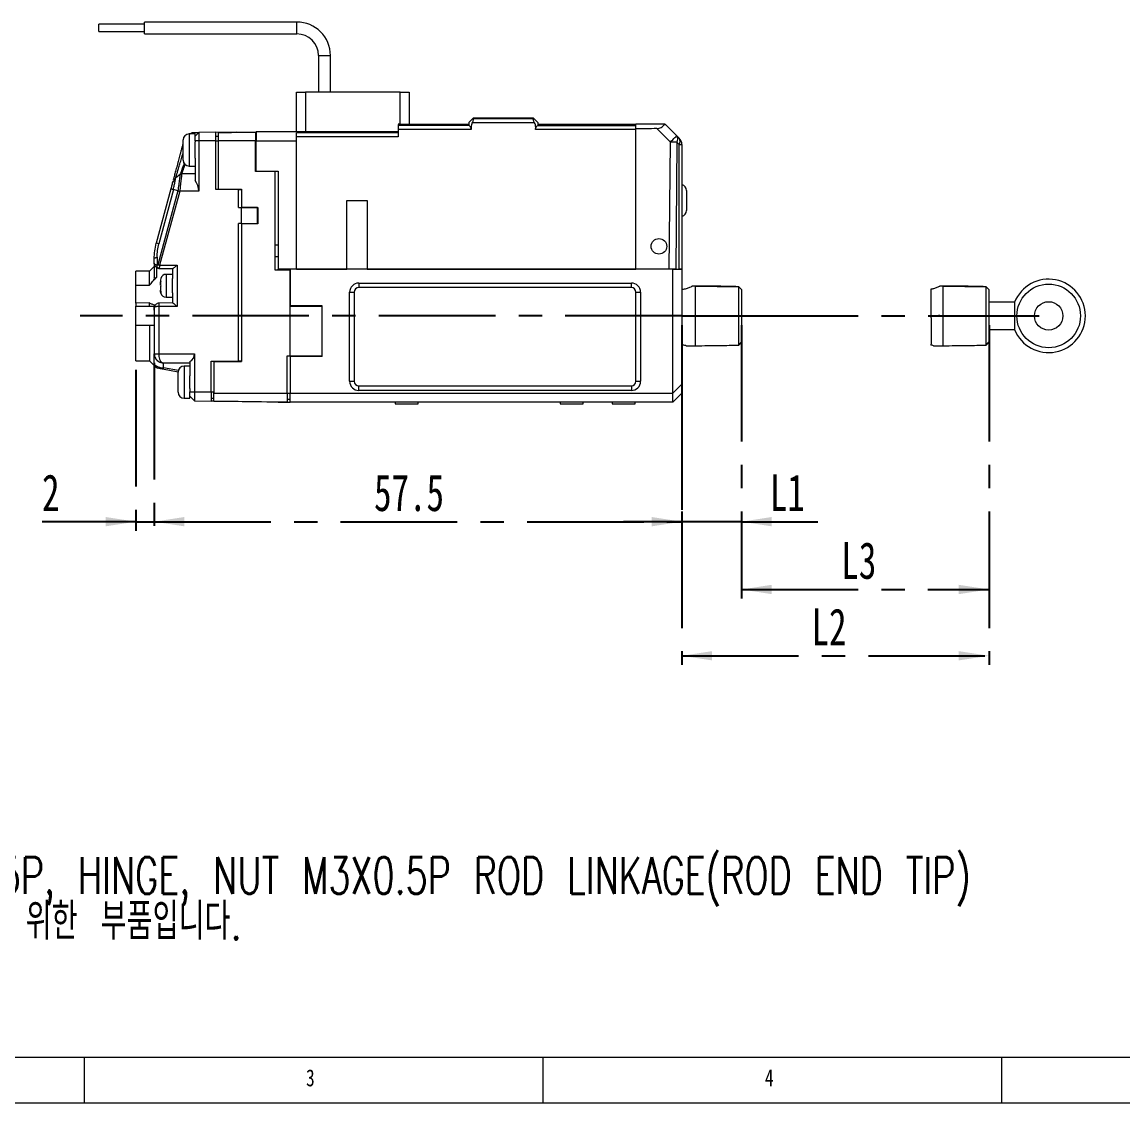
# Model space of a CAD drawing. Header units: millimetres. Extents: x 5 to 415, y 5 to 292.
# Drawn here: x 103.2 to 223.2, y 5 to 122.8 of the extents above; entities that cross this region are included whole.
import ezdxf

# ---------------------------------------------------------------- set-up
doc = ezdxf.new("R2010")
doc.units = ezdxf.units.MM
doc.linetypes.add('CENTERX2', pattern=[20.32, 12.7, -2.54, 2.54, -2.54])
doc.layers.add('CENTER_LINE', color=7, linetype='CENTERX2')
doc.styles.add('SLDTEXTSTYLE0', font='TXT', dxfattribs={"width": 0.7})
doc.styles.add('SLDTEXTSTYLE2', font='TXT', dxfattribs={"width": 0.7, "bigfont": 'bigfont'})
doc.styles.add('SLDTEXTSTYLE3', font='TXT', dxfattribs={"width": 0.75})
doc.dimstyles.new('SLDDIMSTYLE0', dxfattribs={"dimtxt": 4, "dimasz": 3.302, "dimexe": 0, "dimexo": 0.0625, "dimgap": 1, "dimtad": 1, "dimrnd": 1e-09, "dimzin": 12, "dimdsep": 46, "dimtxsty": 'SLDTEXTSTYLE0', "dimsah": 1, "dimcen": 0.09, "dimadec": 0, "dimazin": 3, "dimtfac": 1, "dimtmove": 0, "dimatfit": 0, "dimfxl": 1, "dimfrac": 2, "dimtolj": 1, "dimtzin": 12, "dimarcsym": 0})
doc.dimstyles.new('SLDDIMSTYLE1', dxfattribs={"dimtxt": 4, "dimasz": 3.302, "dimexe": 0, "dimexo": 0.0625, "dimgap": 1, "dimtad": 1, "dimrnd": 1e-09, "dimzin": 12, "dimdsep": 46, "dimtxsty": 'SLDTEXTSTYLE0', "dimsah": 1, "dimcen": 0.09, "dimadec": 0, "dimazin": 3, "dimtfac": 1, "dimtofl": 0, "dimtmove": 0, "dimatfit": 3, "dimfxl": 1, "dimfrac": 2, "dimtolj": 1, "dimtzin": 12, "dimarcsym": 0})

# ---------------------------------------------------------------- blocks, each defined once
blk = doc.blocks.new('SW_NOTE_0')
at = {"layer": 'CENTER_LINE', "color": 0, "char_height": 4, "attachment_point": 1}
for s, insert, style in [('NOTE:', (0, 5.16), 'SLDTEXTSTYLE0'), ('1. ACCESSORY 부품 :  SCREW M2.5X0.45P, HINGE, NUT M3X0.5P ROD LINKAGE(ROD END TIP)', (0, 0.16), 'SLDTEXTSTYLE2'), ('2. ACCESSORY는 고정부와 같은 부품에 연결되기 위한 부품입니다.', (0, -4.84), 'SLDTEXTSTYLE2'), ('3. 지정하지 않은 치수의 공차는 +/-0.2MM.', (0, -9.84), 'SLDTEXTSTYLE2')]:
    blk.add_mtext(s, dxfattribs=dict(at, insert=insert, style=style))
blk = doc.blocks.new('_D_18')
at = {"layer": 'CENTER_LINE'}
for p, q in [((181.62, 89.79), (181.62, 67.36)), ((175.12, 82.36), (175.12, 67.36)), ((175.12, 68.36), (168.77, 68.36)), ((181.62, 68.36), (175.12, 68.36)), ((181.62, 68.36), (189.93, 68.36))]:
    blk.add_line(p, q, dxfattribs=at)
for points in [[(175.12, 68.36), (171.82, 68.87), (171.82, 67.85)], [(181.62, 68.36), (184.92, 67.85), (184.92, 68.87)]]:
    blk.add_solid(points, dxfattribs=at)
at = {"layer": 'CENTER_LINE', "insert": (184.71, 73.52), "char_height": 4, "attachment_point": 1, "style": 'SLDTEXTSTYLE0'}
blk.add_mtext('L1', dxfattribs=at)
blk = doc.blocks.new('_D_19')
at = {"layer": 'CENTER_LINE'}
for p, q in [((181.62, 89.79), (181.62, 59.97)), ((208.59, 89.79), (208.59, 59.97)), ((181.62, 60.97), (208.59, 60.97))]:
    blk.add_line(p, q, dxfattribs=at)
for points in [[(181.62, 60.97), (184.92, 60.46), (184.92, 61.48)], [(208.59, 60.97), (205.29, 61.48), (205.29, 60.46)]]:
    blk.add_solid(points, dxfattribs=at)
at = {"layer": 'CENTER_LINE', "insert": (192.5, 66.13), "char_height": 4, "attachment_point": 1, "style": 'SLDTEXTSTYLE0'}
blk.add_mtext('L3', dxfattribs=at)
blk = doc.blocks.new('_D_20')
at = {"layer": 'CENTER_LINE'}
for p, q in [((175.12, 89.79), (175.12, 52.74)), ((208.59, 89.79), (208.59, 52.74)), ((175.12, 53.74), (208.59, 53.74))]:
    blk.add_line(p, q, dxfattribs=at)
for points in [[(175.12, 53.74), (178.42, 53.24), (178.42, 54.25)], [(208.59, 53.74), (205.29, 54.25), (205.29, 53.24)]]:
    blk.add_solid(points, dxfattribs=at)
at = {"layer": 'CENTER_LINE', "insert": (189.25, 58.9), "char_height": 4, "attachment_point": 1, "style": 'SLDTEXTSTYLE0'}
blk.add_mtext('L2', dxfattribs=at)
blk = doc.blocks.new('_D_21')
at = {"layer": 'CENTER_LINE'}
for p, q in [((117.62, 85.67), (117.62, 67.36)), ((115.62, 84.9), (115.62, 67.36)), ((115.62, 68.36), (105.4, 68.36)), ((115.62, 68.36), (117.62, 68.36)), ((117.62, 68.36), (123.97, 68.36))]:
    blk.add_line(p, q, dxfattribs=at)
for points in [[(115.62, 68.36), (112.32, 68.87), (112.32, 67.85)], [(117.62, 68.36), (120.92, 67.85), (120.92, 68.87)]]:
    blk.add_solid(points, dxfattribs=at)
at = {"layer": 'CENTER_LINE', "insert": (105.4, 73.52), "char_height": 4, "attachment_point": 1, "style": 'SLDTEXTSTYLE0'}
blk.add_mtext('2', dxfattribs=at)
blk = doc.blocks.new('_D_22')
at = {"layer": 'CENTER_LINE'}
for p, q in [((117.62, 85.67), (117.62, 67.36)), ((175.12, 82.36), (175.12, 67.36)), ((117.62, 68.36), (175.12, 68.36))]:
    blk.add_line(p, q, dxfattribs=at)
for points in [[(117.62, 68.36), (120.92, 67.85), (120.92, 68.87)], [(175.12, 68.36), (171.82, 68.87), (171.82, 67.85)]]:
    blk.add_solid(points, dxfattribs=at)
at = {"layer": 'CENTER_LINE', "insert": (141.58, 73.52), "char_height": 4, "attachment_point": 1, "style": 'SLDTEXTSTYLE0'}
blk.add_mtext('57.5', dxfattribs=at)

msp = doc.modelspace()

# ---------------------------------------------------------------- linework, layer by layer
at = {"color": 7, "linetype": 'Continuous', "lineweight": 18}
for p, q in [((116.581, 122.572), (111.581, 122.572)), ((111.581, 121.772), (111.581, 122.572)), ((133.171, 122.822), (116.581, 122.822)), ((116.581, 122.172), (116.581, 122.822)), ((111.581, 121.772), (116.581, 121.772)), ((116.581, 121.522), (116.581, 122.172)), ((116.581, 121.522), (133.171, 121.522)), ((135.521, 119.172), (135.521, 115.172)), ((136.821, 115.172), (136.821, 119.172)), ((133.121, 110.872), (133.121, 115.172)), ((134.121, 115.172), (134.121, 110.872)), ((144.421, 115.172), (134.121, 115.172)), ((144.421, 111.67), (144.421, 115.172)), ((145.421, 115.172), (145.421, 111.672)), ((144.416, 111.672), (144.221, 111.672)), ((144.421, 111.672), (151.921, 111.672)), ((152.421, 112.372), (151.921, 111.872)), ((159.067, 111.829), (152.275, 111.829)), ((152.421, 112.269), (152.421, 112.372)), ((152.421, 112.372), (158.921, 112.372)), ((158.921, 112.269), (152.421, 112.269)), ((159.421, 111.872), (158.921, 112.372)), ((159.421, 111.672), (170.121, 111.672)), ((173.303, 111.672), (170.121, 111.672)), ((170.121, 111.171), (170.121, 111.672)), ((173.333, 111.66), (174.567, 110.426)), ((122.071, 110.622), (121.421, 110.622)), ((121.67, 110.718), (121.546, 110.622)), ((121.67, 110.718), (121.546, 110.622)), ((121.546, 110.622), (121.671, 110.718)), ((121.848, 110.78), (122.471, 110.791)), ((122.471, 110.791), (122.071, 110.384)), ((122.071, 110.384), (122.071, 110.622)), ((122.071, 109.872), (122.071, 110.384)), ((124.321, 110.823), (122.471, 110.791)), ((122.471, 110.791), (122.471, 109.872)), ((124.321, 110.823), (126.621, 110.863)), ((124.321, 109.872), (124.321, 110.823)), ((126.621, 110.863), (126.621, 110.801)), ((128.671, 110.826), (128.721, 110.827)), ((128.721, 110.872), (144.221, 110.872)), ((144.221, 110.74), (133.121, 110.74)), ((151.922, 111.557), (144.221, 111.556)), ((144.221, 111.123), (144.221, 110.315)), ((152.155, 111.123), (144.221, 111.123)), ((152.15, 111.372), (152.083, 111.372)), ((152.15, 111.372), (152.155, 111.123)), ((159.187, 111.123), (159.191, 111.372)), ((170.121, 111.123), (159.187, 111.123)), ((159.191, 111.372), (159.259, 111.372)), ((159.42, 111.557), (170.121, 111.556)), ((170.121, 95.872), (170.121, 111.171)), ((173.869, 109.727), (172.392, 111.205)), ((174.567, 110.426), (174.828, 110.165)), ((120.771, 107.772), (120.771, 109.972)), ((122.471, 109.872), (122.071, 109.872)), ((122.071, 109.872), (122.071, 109.753)), ((122.071, 107.991), (122.071, 109.753)), ((122.471, 109.872), (122.471, 104.372)), ((124.321, 109.872), (122.471, 109.872)), ((124.621, 110.328), (124.321, 110.328)), ((124.321, 104.57), (124.321, 109.872)), ((124.321, 109.872), (124.621, 109.872)), ((124.621, 104.62), (124.621, 109.872)), ((128.721, 109.872), (128.671, 109.872)), ((128.671, 106.525), (128.671, 109.872)), ((128.721, 109.872), (133.121, 109.872)), ((128.721, 106.572), (128.721, 109.872)), ((144.221, 110.315), (133.121, 110.315)), ((133.121, 95.872), (133.121, 109.872)), ((173.747, 95.872), (173.869, 109.727)), ((174.567, 109.719), (174.445, 95.872)), ((174.828, 109.458), (174.567, 109.719)), ((174.828, 95.872), (174.828, 109.458)), ((174.828, 109.458), (175.121, 109.458)), ((175.121, 109.458), (175.121, 95.872)), ((122.071, 107.991), (122.071, 105.542)), ((121.421, 107.122), (122.071, 107.122)), ((128.671, 107.872), (128.721, 107.872)), ((119.969, 105.838), (119.849, 105.709)), ((119.849, 105.709), (119.969, 105.838)), ((119.96, 105.789), (119.969, 105.838)), ((120.437, 106.197), (119.969, 105.838)), ((122.071, 106.284), (120.614, 106.259)), ((130.821, 106.525), (128.671, 106.525)), ((128.721, 106.572), (131.121, 106.572)), ((130.821, 95.772), (130.821, 106.525)), ((131.121, 106.525), (130.821, 106.525)), ((131.121, 106.572), (131.121, 95.872)), ((119.439, 104.657), (117.846, 98.711)), ((120.199, 104.426), (118.002, 96.372)), ((119.715, 104.555), (118.129, 98.636)), ((119.612, 105.303), (119.609, 105.29)), ((119.612, 105.303), (119.692, 105.479)), ((119.628, 105.356), (119.615, 105.31)), ((119.628, 105.356), (119.616, 105.304)), ((119.633, 105.331), (119.639, 105.331)), ((119.713, 105.527), (119.652, 105.392)), ((120.199, 104.426), (119.715, 104.555)), ((126.821, 104.57), (124.321, 104.57)), ((124.621, 104.62), (124.621, 104.57)), ((124.621, 104.62), (127.121, 104.62)), ((126.821, 102.6), (126.821, 104.57)), ((126.821, 104.57), (127.121, 104.57)), ((127.121, 104.62), (127.121, 102.62)), ((175.621, 104.472), (175.621, 103.372)), ((120.401, 104.372), (118.202, 96.317)), ((122.471, 104.372), (120.401, 104.372)), ((138.621, 103.372), (140.821, 103.372)), ((138.621, 95.872), (138.621, 103.372)), ((140.821, 103.372), (140.821, 95.872)), ((175.621, 103.372), (175.621, 102.272)), ((126.821, 102.6), (127.121, 102.6)), ((127.121, 102.62), (127.121, 102.6)), ((127.121, 102.62), (128.921, 102.62)), ((127.121, 100.86), (127.121, 102.6)), ((128.871, 102.6), (127.121, 102.6)), ((128.871, 100.86), (128.871, 102.6)), ((128.921, 102.62), (128.921, 100.84)), ((127.121, 100.86), (126.821, 100.86)), ((126.821, 85.872), (126.821, 100.86)), ((127.121, 100.86), (128.871, 100.86)), ((127.121, 100.86), (127.121, 100.84)), ((127.121, 100.84), (127.121, 85.822)), ((128.921, 100.84), (127.121, 100.84)), ((118.129, 98.636), (117.846, 98.711)), ((130.821, 98.522), (131.121, 98.522)), ((117.938, 97.186), (117.938, 96.329)), ((131.121, 97.223), (130.821, 97.223)), ((117.621, 96.189), (117.121, 95.678)), ((117.621, 96.479), (117.621, 97.003)), ((117.938, 96.329), (117.922, 96.332)), ((118.073, 95.983), (118.146, 95.981)), ((118.202, 96.317), (120.112, 96.317)), ((120.112, 96.317), (120.112, 91.827)), ((117.121, 95.678), (115.621, 95.678)), ((115.621, 94.152), (115.621, 95.678)), ((117.121, 94.124), (117.121, 95.678)), ((118.121, 95.974), (119.638, 95.948)), ((118.338, 94.86), (118.321, 94.718)), ((119.621, 95.32), (118.921, 95.32)), ((119.621, 95.948), (119.621, 94.849)), ((119.621, 94.467), (119.621, 94.849)), ((132.421, 95.772), (130.821, 95.772)), ((133.121, 95.872), (131.121, 95.872)), ((131.121, 95.772), (131.121, 95.872)), ((132.421, 95.87), (132.421, 91.87)), ((174.121, 95.87), (132.421, 95.87)), ((132.421, 91.822), (132.421, 95.772)), ((133.121, 95.872), (138.621, 95.872)), ((135.656, 95.872), (135.656, 95.87)), ((137.821, 95.87), (137.821, 95.872)), ((140.821, 95.872), (170.121, 95.872)), ((145.621, 95.872), (145.621, 95.87)), ((147.621, 95.872), (147.621, 95.87)), ((170.121, 95.87), (170.121, 95.872)), ((173.747, 95.872), (170.121, 95.872)), ((174.445, 95.872), (173.747, 95.872)), ((174.121, 82.37), (174.121, 95.87)), ((174.121, 95.87), (175.121, 95.87)), ((174.445, 95.872), (174.828, 95.872)), ((175.121, 95.872), (174.828, 95.872)), ((175.121, 95.87), (175.121, 95.872)), ((175.121, 95.87), (175.121, 83.36)), ((115.621, 92.161), (115.621, 94.152)), ((115.621, 94.152), (117.121, 94.124)), ((118.321, 94.718), (118.321, 94.511)), ((118.321, 94.511), (118.329, 94.545)), ((118.321, 94.402), (118.321, 94.511)), ((118.321, 94.243), (118.321, 94.402)), ((118.321, 94.135), (118.321, 94.243)), ((118.329, 94.039), (118.321, 94.005)), ((118.321, 94.005), (118.321, 93.58)), ((118.321, 93.58), (118.338, 93.438)), ((118.321, 93.421), (118.321, 93.58)), ((119.621, 93.291), (119.621, 94.467)), ((139.921, 94.37), (169.621, 94.37)), ((139.921, 94.37), (139.921, 93.87)), ((169.621, 93.87), (139.921, 93.87)), ((169.621, 93.87), (169.621, 94.37)), ((176.621, 94.04), (176.258, 94.04)), ((181.328, 93.91), (176.621, 93.977)), ((181.621, 93.672), (181.328, 93.972)), ((203.587, 94.04), (203.224, 94.04)), ((203.587, 90.79), (203.587, 94.04)), ((208.294, 93.91), (203.587, 93.977)), ((208.294, 87.608), (208.294, 93.972)), ((208.587, 93.672), (208.587, 87.908)), ((118.338, 93.279), (118.321, 93.421)), ((118.338, 93.438), (118.338, 93.279)), ((118.921, 92.82), (119.621, 92.82)), ((119.621, 93.291), (119.621, 92.196)), ((138.921, 83.67), (138.921, 93.37)), ((138.921, 93.37), (139.421, 93.37)), ((139.421, 93.37), (139.421, 83.67)), ((170.121, 93.37), (170.621, 93.37)), ((170.121, 83.67), (170.121, 93.37)), ((170.621, 93.37), (170.621, 83.67)), ((117.121, 92.198), (115.621, 92.161)), ((115.621, 92.161), (115.621, 91.84)), ((115.621, 91.84), (117.121, 91.84)), ((115.621, 89.74), (115.621, 91.84)), ((117.121, 91.84), (117.121, 92.198)), ((117.121, 91.84), (117.673, 91.84)), ((117.621, 91.415), (117.621, 91.84)), ((117.621, 91.588), (117.621, 86.672)), ((117.63, 91.625), (117.628, 91.544)), ((119.636, 92.196), (118.108, 92.17)), ((118.112, 91.827), (118.112, 86.672)), ((120.112, 91.827), (118.112, 91.827)), ((135.921, 91.87), (132.421, 91.87)), ((132.421, 86.422), (132.421, 91.822)), ((135.871, 91.822), (132.421, 91.822)), ((135.871, 91.822), (135.871, 86.422)), ((135.921, 91.822), (135.871, 91.822)), ((135.921, 86.37), (135.921, 91.87)), ((211.379, 92.29), (208.587, 92.29)), ((211.379, 92.29), (211.379, 89.29)), ((203.587, 89.546), (203.587, 90.789)), ((115.621, 85.901), (115.621, 89.74)), ((117.121, 89.74), (115.621, 89.74)), ((117.121, 89.74), (117.121, 85.901)), ((117.621, 89.74), (117.121, 89.74)), ((203.587, 87.54), (203.587, 89.546)), ((208.587, 89.29), (211.379, 89.29)), ((181.328, 87.67), (181.621, 87.964)), ((181.328, 87.608), (181.621, 87.908)), ((208.294, 87.671), (208.294, 87.608)), ((117.621, 86.672), (118.112, 86.672)), ((117.621, 85.582), (117.621, 86.672)), ((118.112, 86.672), (122.021, 86.672)), ((122.021, 86.672), (122.021, 82.526)), ((132.121, 86.422), (132.421, 86.422)), ((132.121, 82.372), (132.121, 86.422)), ((132.421, 86.422), (135.871, 86.422)), ((132.421, 86.37), (132.421, 86.422)), ((135.921, 86.422), (135.871, 86.422)), ((175.579, 87.54), (176.621, 87.54)), ((202.546, 87.54), (203.587, 87.54)), ((115.621, 85.901), (117.121, 85.901)), ((117.121, 85.901), (117.703, 85.307)), ((118.621, 85.672), (121.521, 85.672)), ((118.621, 85.115), (118.621, 85.672)), ((121.521, 85.32), (120.871, 85.32)), ((121.521, 85.806), (121.521, 84.274)), ((123.821, 85.872), (126.821, 85.872)), ((123.821, 82.495), (123.821, 85.872)), ((124.121, 85.822), (124.121, 85.872)), ((124.121, 85.822), (127.121, 85.822)), ((124.121, 85.822), (124.121, 82.372)), ((127.121, 85.872), (126.821, 85.872)), ((135.921, 86.37), (132.421, 86.37)), ((132.421, 86.37), (132.421, 82.37)), ((120.222, 84.652), (118.523, 84.992)), ((120.221, 83.331), (120.221, 84.67)), ((121.521, 83.191), (121.521, 84.274)), ((120.221, 82.47), (120.221, 83.331)), ((121.521, 82.866), (121.521, 83.191)), ((121.521, 82.866), (121.521, 82.526)), ((138.921, 83.67), (139.421, 83.67)), ((139.921, 82.67), (139.921, 83.17)), ((139.921, 83.17), (169.621, 83.17)), ((169.621, 83.17), (169.621, 82.67)), ((170.121, 83.67), (170.621, 83.67)), ((174.121, 82.36), (175.121, 83.36)), ((175.121, 83.36), (175.121, 82.37)), ((120.871, 81.82), (121.521, 81.82)), ((121.521, 81.82), (121.521, 82.526)), ((121.521, 82.526), (122.021, 82.526)), ((121.521, 82.035), (122.024, 81.523)), ((121.521, 82.035), (122.024, 81.523)), ((121.534, 82.022), (121.521, 82.035)), ((122.021, 82.526), (123.821, 82.495)), ((123.821, 82.495), (123.821, 81.495)), ((124.121, 82.489), (123.821, 82.489)), ((124.121, 81.79), (123.821, 81.79)), ((132.121, 82.372), (132.421, 82.372)), ((132.421, 81.672), (132.121, 81.672)), ((132.421, 82.37), (174.121, 82.37)), ((132.421, 81.37), (132.421, 82.37)), ((169.621, 82.67), (139.921, 82.67)), ((175.121, 82.37), (174.121, 81.37)), ((122.021, 81.526), (123.821, 81.495)), ((124.121, 81.49), (123.821, 81.495)), ((131.121, 81.37), (132.421, 81.37)), ((174.121, 81.37), (132.421, 81.37)), ((143.871, 81.37), (143.871, 81.22)), ((143.871, 81.22), (146.371, 81.22)), ((146.371, 81.22), (146.371, 81.37)), ((161.871, 81.37), (161.871, 81.22)), ((161.871, 81.22), (164.371, 81.22)), ((164.371, 81.22), (164.371, 81.37)), ((167.521, 81.37), (167.521, 81.22)), ((167.521, 81.22), (170.021, 81.22)), ((170.021, 81.22), (170.021, 81.37)), ((174.121, 81.37), (174.121, 81.37)), ((10, 10), (410.25, 10)), ((110, 10), (110, 5)), ((160, 5), (160, 10)), ((210, 5), (210, 10)), ((5, 5), (415, 5))]:
    msp.add_line(p, q, dxfattribs=at)
at = {"color": 8, "linetype": 'Continuous', "lineweight": 18}
for p, q in [((133.171, 122.172), (133.171, 122.822)), ((133.171, 121.522), (133.171, 122.172)), ((135.521, 119.172), (136.171, 119.172)), ((136.171, 119.172), (136.821, 119.172)), ((121.421, 110.622), (121.421, 107.122)), ((128.921, 101.693), (128.871, 101.693)), ((128.871, 101.354), (128.921, 101.354)), ((118.921, 95.32), (118.921, 94.467)), ((118.921, 94.467), (118.921, 92.82)), ((117.631, 91.643), (117.621, 91.588)), ((120.871, 85.32), (120.871, 83.191)), ((120.252, 84.851), (118.621, 85.115)), ((120.871, 83.191), (120.871, 81.82))]:
    msp.add_line(p, q, dxfattribs=at)
at = {"color": 7, "linetype": 'Continuous', "lineweight": 18, "flags": 128}
for points in [[(173.869, 109.727), (174.006, 109.864), (174.137, 109.995), (174.258, 110.116), (174.363, 110.222), (174.45, 110.308), (174.514, 110.373), (174.554, 110.412), (174.567, 110.426)], [(117.621, 97.003), (117.626, 97.029), (117.642, 97.054), (117.668, 97.079), (117.704, 97.103), (117.749, 97.126), (117.804, 97.148), (117.867, 97.168), (117.938, 97.186)], [(202.248, 93.706), (202.251, 93.655), (202.253, 93.605), (202.255, 93.555), (202.257, 93.505), (202.258, 93.456), (202.26, 93.396), (202.261, 93.336), (202.262, 93.277), (202.263, 93.218), (202.263, 93.158), (202.264, 93.081), (202.264, 93.003), (202.264, 92.926), (202.263, 92.844), (202.262, 92.761), (202.261, 92.679), (202.26, 92.596), (202.259, 92.514), (202.257, 92.422), (202.255, 92.331), (202.254, 92.239), (202.252, 92.147), (202.251, 92.056), (202.249, 91.964), (202.248, 91.872), (202.247, 91.781), (202.247, 91.712), (202.246, 91.644), (202.246, 91.575), (202.246, 91.506), (202.247, 91.437), (202.248, 91.369), (202.249, 91.288), (202.25, 91.206), (202.252, 91.125), (202.254, 91.044), (202.256, 90.947), (202.259, 90.85), (202.262, 90.753), (202.265, 90.656), (202.269, 90.559), (202.272, 90.462), (202.275, 90.362), (202.279, 90.262), (202.282, 90.162), (202.285, 90.061), (202.288, 89.962), (202.29, 89.883), (202.292, 89.805), (202.293, 89.726), (202.295, 89.648), (202.296, 89.57), (202.297, 89.492), (202.297, 89.414), (202.298, 89.336), (202.298, 89.258), (202.297, 89.18), (202.297, 89.104), (202.296, 89.028), (202.295, 88.951), (202.294, 88.875), (202.293, 88.777), (202.291, 88.679), (202.289, 88.582), (202.287, 88.483), (202.285, 88.406), (202.283, 88.328), (202.281, 88.251), (202.279, 88.173), (202.277, 88.094), (202.275, 88.016), (202.273, 87.937), (202.271, 87.857), (202.27, 87.795), (202.268, 87.732), (202.267, 87.669), (202.266, 87.606)], [(208.587, 93.672), (208.441, 93.822), (208.294, 93.972)], [(208.294, 87.67), (208.441, 87.817), (208.587, 87.964)], [(208.294, 87.608), (208.441, 87.758), (208.587, 87.908)], [(118.621, 85.115), (118.607, 85.085), (118.594, 85.059), (118.581, 85.038), (118.568, 85.02), (118.556, 85.006), (118.544, 84.997), (118.533, 84.992), (118.523, 84.992)]]:
    msp.add_lwpolyline(points, dxfattribs=at)
at = {"color": 7, "linetype": 'Continuous', "lineweight": 18}
for centre, radius in [((172.621, 98.372), 0.85), ((215.087, 90.79), 3.464), ((215.087, 90.79), 1.55)]:
    msp.add_circle(centre, radius, dxfattribs=at)
for centre, radius, start, end in [((133.171, 119.172), 3.65, 0, 90), ((133.171, 119.172), 2.35, 0, 90), ((121.421, 109.972), 0.65, 90, 180), ((174.06, 110.072), 0.619, 325.14306, 34.85694), ((173.159, 24.989), 84.741, 89.04802, 89.52025), ((174.32, 109.811), 0.619, 325.14306, 34.85694), ((174.121, 109.458), 1, 0, 45), ((121.421, 107.772), 0.65, 180, 270), ((174.971, 104.472), 0.65, 0, 76.65764), ((174.971, 102.272), 0.65, 283.34236, 0), ((130.959, 143.103), 48.494, 254.50273, 254.74739), ((118.921, 94.72), 0.6, 90, 167.14802), ((215.087, 90.79), 4, 202.02437, 157.97579), ((139.921, 93.37), 1, 90, 180), ((139.921, 93.37), 0.5, 90, 180), ((169.621, 93.37), 1, 0, 90), ((169.621, 93.37), 0.5, 0, 90), ((118.921, 93.42), 0.6, 193.5835, 270), ((121.021, 86.672), 1, 300.00504, 360), ((118.121, 85.582), 0.5, 180, 258.69007), ((120.871, 84.67), 0.65, 90, 180), ((139.921, 83.67), 1, 180, 270), ((139.921, 83.67), 0.5, 180, 270), ((169.621, 83.67), 1, 270, 0), ((169.621, 83.67), 0.5, 270, 0), ((120.871, 82.47), 0.65, 180, 270), ((175.121, 82.37), 1, 180, 180.573)]:
    msp.add_arc(centre, radius, start, end, dxfattribs=at)
for centre, major_axis, ratio, start_param, end_param in [((269.906, 110.672), (114.589, -0.009), 0.0087265, 2.5886711, 2.6276429), ((120.617, 104.372), (0, 1.886), 0.9828419, 4.712389, 5.3816768)]:
    msp.add_ellipse(centre, major_axis=major_axis, ratio=ratio, start_param=start_param, end_param=end_param, dxfattribs=at)
for points in [[(133.121, 115.172), (133.136, 115.172), (133.166, 115.172), (133.397, 115.172), (133.728, 115.172), (133.99, 115.172), (134.121, 115.172)], [(144.421, 115.172), (144.552, 115.172), (144.814, 115.172), (145.145, 115.172), (145.376, 115.172), (145.406, 115.172), (145.421, 115.172)], [(170.121, 111.556), (170.121, 111.59), (170.121, 111.657), (170.121, 111.667), (170.121, 111.672)], [(121.671, 110.718), (121.698, 110.736), (121.752, 110.77), (121.816, 110.777), (121.848, 110.78)], [(128.721, 110.872), (128.721, 110.857), (128.721, 110.827), (128.721, 110.596), (128.721, 110.265), (128.721, 110.003), (128.721, 109.872)], [(133.121, 109.872), (133.121, 109.96), (133.121, 110.135), (133.121, 110.379), (133.121, 110.593), (133.121, 110.691), (133.121, 110.74)], [(144.221, 111.556), (144.221, 111.532), (144.221, 111.484), (144.221, 111.378), (144.221, 111.256), (144.221, 111.167), (144.221, 111.123)], [(170.121, 111.123), (170.121, 111.167), (170.121, 111.256), (170.121, 111.378), (170.121, 111.484), (170.121, 111.532), (170.121, 111.556)], [(118.329, 94.545), (118.326, 94.461), (118.32, 94.292), (118.326, 94.123), (118.329, 94.039)], [(176.621, 90.79), (176.621, 91.003), (176.621, 91.428), (176.621, 92.042), (176.621, 92.607), (176.621, 93.103), (176.621, 93.51), (176.621, 93.81), (176.621, 94.004), (176.621, 94.028), (176.621, 94.04)], [(176.621, 89.546), (176.621, 89.747), (176.621, 90.149), (176.621, 90.575), (176.621, 90.789)], [(176.621, 87.54), (176.621, 87.547), (176.621, 87.56), (176.621, 87.669), (176.621, 87.841), (176.621, 88.078), (176.621, 88.373), (176.621, 88.721), (176.621, 89.112), (176.621, 89.401), (176.621, 89.546)]]:
    msp.add_open_spline(points, degree=3, dxfattribs=at)
for points, knots in [([(144.221, 111.662), (144.221, 111.663), (144.221, 111.665), (144.221, 111.597), (144.221, 111.556)], [0, 0, 0, 0, 0.397291, 1, 1, 1, 1]), ([(151.921, 111.872), (151.921, 111.868), (151.921, 111.859), (151.921, 111.792), (151.922, 111.691), (151.922, 111.601), (151.922, 111.557)], [0, 0, 0, 0, 0.2498264, 0.4997685, 0.7498264, 1, 1, 1, 1]), ([(152.275, 111.829), (152.238, 111.753), (152.168, 111.609), (152.156, 111.448), (152.15, 111.372)], [0, 0, 0, 0, 0.5233128, 1, 1, 1, 1]), ([(152.275, 111.829), (152.297, 111.875), (152.341, 111.964), (152.386, 112.091), (152.415, 112.199), (152.419, 112.245), (152.421, 112.269)], [0, 0, 0, 0, 0.2683311, 0.5220653, 0.7646878, 1, 1, 1, 1]), ([(158.921, 112.372), (158.921, 112.368), (158.921, 112.359), (158.921, 112.299), (158.921, 112.269)], [0, 0, 0, 0, 0.5000079, 1, 1, 1, 1]), ([(159.067, 111.829), (159.045, 111.875), (159.001, 111.965), (158.956, 112.091), (158.926, 112.199), (158.923, 112.246), (158.921, 112.269)], [0, 0, 0, 0, 0.268398, 0.5221781, 0.7647473, 1, 1, 1, 1]), ([(159.191, 111.372), (159.186, 111.449), (159.174, 111.609), (159.103, 111.754), (159.067, 111.829)], [0, 0, 0, 0, 0.4793147, 1, 1, 1, 1]), ([(159.421, 111.872), (159.421, 111.868), (159.421, 111.859), (159.421, 111.791), (159.42, 111.691), (159.42, 111.601), (159.42, 111.557)], [0, 0, 0, 0, 0.2498829, 0.4998439, 0.7498829, 1, 1, 1, 1]), ([(172.392, 111.205), (172.476, 111.211), (172.644, 111.224), (172.878, 111.339), (173.06, 111.49), (173.203, 111.623), (173.29, 111.683), (173.321, 111.666), (173.333, 111.66)], [0, 0, 0, 0, 0.1540722, 0.3092067, 0.4883347, 0.6715016, 0.8782308, 1, 1, 1, 1]), ([(124.621, 110.777), (125.377, 110.786), (126.727, 110.803), (128.077, 110.819), (128.671, 110.826)], [0, 0, 0, 0, 0.5600038, 1, 1, 1, 1]), ([(124.621, 109.872), (124.621, 109.974), (124.621, 110.177), (124.621, 110.448), (124.621, 110.653), (124.621, 110.761), (124.621, 110.772), (124.621, 110.777)], [0, 0, 0, 0, 0.2147016, 0.4294041, 0.6440889, 0.8587662, 1, 1, 1, 1]), ([(128.671, 110.826), (128.671, 110.816), (128.671, 110.795), (128.671, 110.63), (128.671, 110.388), (128.671, 110.12), (128.671, 109.942), (128.671, 109.872)], [0, 0, 0, 0, 0.2147025, 0.4294057, 0.6440908, 0.8587685, 1, 1, 1, 1]), ([(152.083, 111.372), (152.06, 111.407), (152.01, 111.484), (151.953, 111.531), (151.922, 111.557)], [0, 0, 0, 0, 0.4537894, 1, 1, 1, 1]), ([(152.155, 111.123), (152.151, 111.167), (152.142, 111.259), (152.103, 111.333), (152.083, 111.372)], [0, 0, 0, 0, 0.4781153, 1, 1, 1, 1]), ([(159.187, 111.123), (159.191, 111.167), (159.199, 111.259), (159.239, 111.334), (159.259, 111.372)], [0, 0, 0, 0, 0.4842701, 1, 1, 1, 1]), ([(159.259, 111.372), (159.279, 111.403), (159.329, 111.48), (159.386, 111.528), (159.42, 111.557)], [0, 0, 0, 0, 0.3957078, 1, 1, 1, 1]), ([(120.694, 109.342), (120.665, 109.231), (120.605, 109.009), (120.516, 108.675), (120.43, 108.355), (120.349, 108.052), (120.273, 107.77), (120.164, 107.361), (120.026, 106.85), (119.878, 106.296), (119.765, 105.874), (119.718, 105.698), (119.699, 105.626)], [0, 0, 0, 0, 0.07130689, 0.14329196, 0.21650409, 0.28096362, 0.34505105, 0.40911528, 0.56735556, 0.72488517, 0.88684326, 1, 1, 1, 1]), ([(120.771, 109.628), (120.767, 109.614), (120.757, 109.576), (120.738, 109.505), (120.716, 109.423), (120.701, 109.369), (120.694, 109.342)], [0, 0, 0, 0, 0.1655439, 0.4571209, 0.7329877, 1, 1, 1, 1]), ([(120.768, 109.283), (120.765, 109.284), (120.695, 109.313), (120.695, 109.328), (120.694, 109.342)], [0, 0, 0, 0, 0.03979884, 1, 1, 1, 1]), ([(128.671, 109.872), (127.915, 109.873), (126.565, 109.875), (125.215, 109.873), (124.621, 109.872)], [0, 0, 0, 0, 0.560005, 1, 1, 1, 1]), ([(119.957, 105.792), (119.917, 105.765), (119.796, 105.68), (119.723, 105.551), (119.674, 105.464)], [0, 0, 0, 0, 0.3272289, 1, 1, 1, 1]), ([(119.957, 105.801), (119.943, 105.793), (119.909, 105.771), (119.883, 105.741), (119.868, 105.723)], [0, 0, 0, 0, 0.41758472, 1, 1, 1, 1]), ([(120.437, 106.197), (120.436, 106.19), (120.434, 106.177), (120.421, 106.071), (120.399, 105.907), (120.37, 105.684), (120.334, 105.415), (120.293, 105.107), (120.246, 104.774), (120.215, 104.542), (120.199, 104.426)], [0, 0, 0, 0, 0.125362, 0.2502486, 0.3750999, 0.50004, 0.6249751, 0.7497871, 0.8746715, 1, 1, 1, 1]), ([(120.614, 106.259), (120.613, 106.244), (120.609, 106.213), (120.585, 105.987), (120.552, 105.696), (120.516, 105.367), (120.465, 104.923), (120.423, 104.568), (120.401, 104.372)], [0, 0, 0, 0, 0.180061, 0.3783653, 0.5057387, 0.6399103, 0.8012057, 1, 1, 1, 1]), ([(120.437, 106.197), (120.464, 106.214), (120.518, 106.249), (120.583, 106.255), (120.614, 106.259)], [0, 0, 0, 0, 0.5027423, 1, 1, 1, 1]), ([(119.625, 105.334), (119.615, 105.298), (119.596, 105.225), (119.549, 105.049), (119.495, 104.85), (119.458, 104.71), (119.439, 104.64)], [0, 0, 0, 0, 0.2530718, 0.5047876, 0.7559179, 1, 1, 1, 1]), ([(119.455, 104.649), (119.465, 104.642), (119.489, 104.626), (119.633, 104.581), (119.715, 104.555)], [0, 0, 0, 0, 0.43152192, 1, 1, 1, 1]), ([(119.705, 105.49), (119.695, 105.487), (119.677, 105.481), (119.653, 105.421), (119.641, 105.393)], [0, 0, 0, 0, 0.5271323, 1, 1, 1, 1]), ([(120.199, 104.426), (120.213, 104.422), (120.242, 104.415), (120.293, 104.41), (120.34, 104.396), (120.375, 104.38), (120.394, 104.374), (120.401, 104.372)], [0, 0, 0, 0, 0.2498864, 0.4999256, 0.7479591, 0.9077936, 1, 1, 1, 1]), ([(117.621, 97.003), (117.63, 97.291), (117.649, 97.863), (117.78, 98.43), (117.846, 98.711)], [0, 0, 0, 0, 0.5044166, 1, 1, 1, 1]), ([(117.938, 97.186), (117.946, 97.43), (117.961, 97.913), (118.073, 98.396), (118.129, 98.636)], [0, 0, 0, 0, 0.5041531, 1, 1, 1, 1]), ([(117.621, 96.527), (117.621, 96.524), (117.621, 96.518), (117.621, 96.417), (117.621, 96.283), (117.621, 96.159), (117.621, 96.075), (117.621, 95.984), (117.621, 95.887), (117.621, 95.782), (117.621, 95.706), (117.621, 95.652), (117.621, 95.582), (117.621, 95.471), (117.621, 95.252), (117.621, 95.077), (117.621, 94.948)], [0, 0, 0, 0, 0.119641, 0.2662744, 0.4129077, 0.463457, 0.5140066, 0.564558, 0.615059, 0.6655559, 0.7160442, 0.718406, 0.736728, 0.807741, 0.8581373, 1, 1, 1, 1]), ([(117.621, 96.48), (117.626, 96.437), (117.638, 96.347), (117.746, 96.179), (117.889, 96.082), (117.986, 96.016)], [0, 0, 0, 0, 0.23397, 0.4786296, 1, 1, 1, 1]), ([(117.621, 96.479), (117.634, 96.464), (117.662, 96.431), (117.832, 96.367), (117.922, 96.332)], [0, 0, 0, 0, 0.4709453, 1, 1, 1, 1]), ([(118.002, 96.372), (118.001, 96.369), (117.999, 96.362), (117.991, 96.349), (117.976, 96.337), (117.957, 96.328), (117.944, 96.329), (117.938, 96.329)], [0, 0, 0, 0, 0.1072724, 0.2162658, 0.4632621, 0.7330696, 1, 1, 1, 1]), ([(117.979, 96.02), (117.998, 96.01), (118.033, 95.992), (118.072, 95.983), (118.091, 95.979)], [0, 0, 0, 0, 0.51870458, 1, 1, 1, 1]), ([(120.112, 96.317), (120.111, 96.316), (120.069, 96.28), (119.968, 96.192), (119.83, 96.074), (119.723, 95.992), (119.663, 95.952), (119.645, 95.951), (119.638, 95.95)], [0, 0, 0, 0, 0.005863, 0.218298, 0.5267317, 0.7484425, 0.8905948, 1, 1, 1, 1]), ([(117.121, 94.124), (117.228, 94.267), (117.447, 94.557), (117.725, 94.842), (117.884, 94.992), (117.915, 95.021)], [0, 0, 0, 0, 0.4377612, 0.8889951, 1, 1, 1, 1]), ([(117.915, 95.021), (117.867, 94.979), (117.797, 94.919), (117.707, 94.88), (117.656, 94.877), (117.625, 94.902), (117.622, 94.933), (117.621, 94.948)], [0, 0, 0, 0, 0.3815475, 0.5501155, 0.7202658, 0.8678613, 1, 1, 1, 1]), ([(175.121, 93.68), (175.147, 93.682), (175.334, 93.695), (175.647, 93.79), (176.007, 93.917), (176.238, 94.024), (176.252, 94.031), (176.258, 94.034)], [0, 0, 0, 0, 0.0389891, 0.2750779, 0.5288249, 0.7975204, 1, 1, 1, 1]), ([(181.328, 93.972), (180.449, 93.992), (178.88, 94.028), (177.311, 94.036), (176.621, 94.04)], [0, 0, 0, 0, 0.5600141, 1, 1, 1, 1]), ([(181.328, 87.608), (181.328, 87.62), (181.328, 87.644), (181.328, 87.833), (181.328, 88.127), (181.328, 88.526), (181.328, 89.011), (181.328, 89.564), (181.328, 90.165), (181.328, 90.79), (181.328, 91.415), (181.328, 92.015), (181.328, 92.569), (181.328, 93.054), (181.328, 93.453), (181.328, 93.747), (181.328, 93.936), (181.328, 93.96), (181.328, 93.972)], [0, 0, 0, 0, 0.0624132, 0.1249982, 0.1875478, 0.2500058, 0.3124899, 0.3750032, 0.4375087, 0.5000077, 0.5625103, 0.625014, 0.68751, 0.7499974, 0.8124872, 0.8749881, 0.9374956, 1, 1, 1, 1]), ([(181.621, 93.672), (181.621, 93.661), (181.621, 93.639), (181.621, 93.467), (181.621, 93.201), (181.621, 92.839), (181.621, 92.399), (181.621, 91.898), (181.621, 91.354), (181.621, 90.789), (181.621, 90.223), (181.621, 89.679), (181.621, 89.178), (181.621, 88.738), (181.621, 88.377), (181.621, 88.112), (181.621, 87.94), (181.621, 87.919), (181.621, 87.908)], [0, 0, 0, 0, 0.062861, 0.1251634, 0.1877666, 0.2502348, 0.3126474, 0.3752731, 0.4375671, 0.5002171, 0.5625686, 0.6251016, 0.6876532, 0.7499991, 0.8126544, 0.8749398, 0.9375563, 1, 1, 1, 1]), ([(202.248, 93.706), (202.363, 93.73), (202.601, 93.779), (202.91, 93.894), (203.119, 93.984), (203.21, 94.027), (203.224, 94.034)], [0, 0, 0, 0, 0.3397747, 0.7072998, 0.9543256, 1, 1, 1, 1]), ([(208.294, 93.972), (207.415, 93.992), (205.847, 94.028), (204.278, 94.036), (203.587, 94.04)], [0, 0, 0, 0, 0.56001389, 1, 1, 1, 1]), ([(117.742, 91.946), (117.62, 91.974), (117.4, 92.024), (117.207, 92.144), (117.121, 92.198)], [0, 0, 0, 0, 0.55333519, 1, 1, 1, 1]), ([(118.112, 91.827), (118.079, 91.826), (118.014, 91.825), (117.92, 91.812), (117.834, 91.791), (117.736, 91.753), (117.642, 91.688), (117.628, 91.622), (117.621, 91.588)], [0, 0, 0, 0, 0.1194981, 0.2397405, 0.3615359, 0.4856629, 0.7308174, 1, 1, 1, 1]), ([(118.119, 92.17), (118.064, 92.164), (117.966, 92.153), (117.833, 92.076), (117.726, 91.965), (117.66, 91.828), (117.629, 91.71), (117.63, 91.647), (117.63, 91.625)], [0, 0, 0, 0, 0.2019517, 0.3579213, 0.5524235, 0.7623764, 0.9159197, 1, 1, 1, 1]), ([(118.112, 92.17), (118.112, 92.165), (118.112, 92.154), (118.112, 92.075), (118.112, 91.962), (118.112, 91.872), (118.112, 91.827)], [0, 0, 0, 0, 0.2500001, 0.5000001, 0.7500001, 1, 1, 1, 1]), ([(119.636, 92.196), (119.649, 92.193), (119.674, 92.186), (119.753, 92.13), (119.879, 92.029), (120.008, 91.917), (120.092, 91.845), (120.111, 91.828), (120.112, 91.827)], [0, 0, 0, 0, 0.1584332, 0.3158466, 0.5629952, 0.901208, 0.9941385, 1, 1, 1, 1]), ([(175.579, 87.543), (175.582, 87.542), (175.596, 87.538), (175.519, 87.559), (175.365, 87.598), (175.202, 87.624), (175.121, 87.637)], [0, 0, 0, 0, 0.0913536, 0.3942069, 0.7003215, 1, 1, 1, 1]), ([(176.621, 87.54), (177.5, 87.546), (179.069, 87.556), (180.637, 87.592), (181.328, 87.608)], [0, 0, 0, 0, 0.55998489, 1, 1, 1, 1]), ([(181.328, 87.669), (181.355, 87.68), (181.411, 87.701), (181.467, 87.753), (181.495, 87.78)], [0, 0, 0, 0, 0.5044266, 1, 1, 1, 1]), ([(181.328, 87.671), (181.328, 87.67), (181.328, 87.609), (181.328, 87.609), (181.328, 87.608)], [0, 0, 0, 0, 0.0074635, 1, 1, 1, 1]), ([(202.546, 87.543), (202.548, 87.542), (202.577, 87.534), (202.4, 87.582), (202.357, 87.591), (202.283, 87.604), (202.266, 87.606)], [0, 0, 0, 0, 0.0212107, 0.2803012, 0.8353998, 1, 1, 1, 1]), ([(203.587, 87.54), (204.466, 87.546), (206.035, 87.556), (207.604, 87.592), (208.294, 87.608)], [0, 0, 0, 0, 0.5599847, 1, 1, 1, 1]), ([(208.294, 87.669), (208.323, 87.681), (208.386, 87.706), (208.435, 87.754), (208.462, 87.78)], [0, 0, 0, 0, 0.45807211, 1, 1, 1, 1]), ([(117.621, 86.672), (117.631, 86.567), (117.651, 86.349), (117.79, 86.097), (117.956, 85.915), (118.132, 85.791), (118.356, 85.694), (118.525, 85.68), (118.621, 85.672)], [0, 0, 0, 0, 0.1901828, 0.3915873, 0.5188967, 0.6598588, 0.8073446, 1, 1, 1, 1]), ([(117.629, 86.683), (117.631, 86.634), (117.636, 86.54), (117.671, 86.372), (117.755, 86.165), (117.84, 86.02), (117.927, 85.954), (117.932, 85.95)], [0, 0, 0, 0, 0.1708433, 0.3284233, 0.5986701, 0.9782781, 1, 1, 1, 1]), ([(118.112, 86.672), (118.117, 86.567), (118.128, 86.349), (118.198, 86.097), (118.283, 85.915), (118.372, 85.791), (118.486, 85.694), (118.572, 85.68), (118.621, 85.672)], [0, 0, 0, 0, 0.19018154, 0.391587, 0.51881441, 0.6598591, 0.80721411, 1, 1, 1, 1]), ([(117.621, 85.582), (117.628, 85.551), (117.64, 85.496), (117.73, 85.408), (117.842, 85.332), (118.018, 85.246), (118.278, 85.156), (118.508, 85.128), (118.621, 85.115)], [0, 0, 0, 0, 0.1822975, 0.3221171, 0.4576091, 0.5740432, 0.7917571, 1, 1, 1, 1]), ([(117.932, 85.95), (117.991, 85.9), (118.098, 85.808), (118.308, 85.716), (118.451, 85.698), (118.529, 85.688)], [0, 0, 0, 0, 0.3545552, 0.6459112, 1, 1, 1, 1]), ([(118.523, 84.992), (118.488, 84.999), (118.419, 85.012), (118.318, 85.033), (118.227, 85.051), (118.127, 85.071), (118.041, 85.088), (118.029, 85.09), (118.023, 85.092)], [0, 0, 0, 0, 0.1182451, 0.2358313, 0.3516565, 0.4796451, 0.73658, 1, 1, 1, 1]), ([(121.521, 82.035), (121.521, 82.04), (121.521, 82.051), (121.521, 82.134), (121.521, 82.258), (121.521, 82.397), (121.521, 82.489), (121.521, 82.526)], [0, 0, 0, 0, 0.212202, 0.4239986, 0.6415206, 0.855071, 1, 1, 1, 1]), ([(122.021, 82.526), (122.02, 82.411), (122.018, 82.183), (122.017, 81.883), (122.018, 81.659), (122.018, 81.542), (122.02, 81.531), (122.021, 81.526)], [0, 0, 0, 0, 0.2198969, 0.4345122, 0.6491847, 0.8639199, 1, 1, 1, 1]), ([(124.121, 81.79), (124.121, 81.797), (124.121, 81.813), (124.121, 81.933), (124.121, 82.111), (124.121, 82.307), (124.121, 82.438), (124.121, 82.489)], [0, 0, 0, 0, 0.2142431, 0.4295233, 0.6428533, 0.8588539, 1, 1, 1, 1]), ([(124.121, 82.372), (125.614, 82.373), (128.281, 82.376), (130.948, 82.373), (132.121, 82.372)], [0, 0, 0, 0, 0.5600041, 1, 1, 1, 1]), ([(124.121, 81.473), (124.121, 81.483), (124.121, 81.503), (124.121, 81.658), (124.121, 81.886), (124.121, 82.139), (124.121, 82.306), (124.121, 82.372)], [0, 0, 0, 0, 0.2147016, 0.4294041, 0.6440889, 0.8587662, 1, 1, 1, 1]), ([(132.121, 82.372), (132.121, 82.26), (132.121, 82.036), (132.121, 81.737), (132.121, 81.512), (132.121, 81.393), (132.121, 81.381), (132.121, 81.376)], [0, 0, 0, 0, 0.21470351, 0.42940779, 0.64409272, 0.85877025, 1, 1, 1, 1]), ([(174.121, 81.37), (174.125, 81.382), (174.134, 81.406), (174.151, 81.58), (174.147, 81.834), (174.128, 82.11), (174.123, 82.29), (174.121, 82.36)], [0, 0, 0, 0, 0.21677172, 0.43345339, 0.64988604, 0.86452392, 1, 1, 1, 1]), ([(132.121, 81.376), (130.628, 81.394), (127.961, 81.427), (125.294, 81.459), (124.121, 81.473)], [0, 0, 0, 0, 0.5600047, 1, 1, 1, 1])]:
    msp.add_open_spline(points, degree=3, knots=knots, dxfattribs=at)
at = {"color": 8, "linetype": 'Continuous', "lineweight": 18}
for points, knots in [([(121.671, 110.718), (121.67, 110.714), (121.669, 110.706), (121.662, 110.646), (121.66, 110.622)], [0, 0, 0, 0, 0.606351, 1, 1, 1, 1]), ([(121.834, 110.622), (121.835, 110.638), (121.847, 110.766), (121.848, 110.774), (121.848, 110.78)], [0, 0, 0, 0, 0.1250824, 1, 1, 1, 1]), ([(119.969, 105.838), (119.973, 105.851), (119.981, 105.877), (120.043, 106.089), (120.139, 106.414), (120.267, 106.848), (120.421, 107.368), (120.591, 107.942), (120.712, 108.35), (120.771, 108.55)], [0, 0, 0, 0, 0.143144, 0.287166, 0.4309864, 0.5749572, 0.7186365, 0.8624939, 1, 1, 1, 1]), ([(120.884, 107.429), (120.855, 107.349), (120.809, 107.223), (120.754, 107.07), (120.709, 106.947), (120.664, 106.825), (120.605, 106.662), (120.54, 106.481), (120.481, 106.319), (120.445, 106.216), (120.44, 106.203), (120.437, 106.197)], [0, 0, 0, 0, 0.106881, 0.168608, 0.233735, 0.3022702, 0.374177, 0.5320311, 0.6890847, 0.845199, 1, 1, 1, 1]), ([(120.614, 106.259), (120.619, 106.27), (120.629, 106.292), (120.694, 106.466), (120.798, 106.732), (120.907, 107.011), (120.987, 107.217), (121.01, 107.278)], [0, 0, 0, 0, 0.2286888, 0.4502719, 0.6701427, 0.9018299, 1, 1, 1, 1]), ([(119.715, 104.555), (119.749, 104.726), (119.815, 105.06), (119.886, 105.424), (119.929, 105.635), (119.954, 105.76), (119.958, 105.78), (119.96, 105.789)], [0, 0, 0, 0, 0.293873, 0.5768833, 0.7326244, 0.8792892, 1, 1, 1, 1]), ([(117.922, 96.332), (117.914, 96.311), (117.899, 96.267), (117.891, 96.198), (117.898, 96.129), (117.924, 96.071), (117.953, 96.034), (117.976, 96.024), (117.98, 96.022)], [0, 0, 0, 0, 0.1649476, 0.3469796, 0.5424941, 0.74552, 0.9485458, 1, 1, 1, 1]), ([(117.915, 95.021), (117.915, 95.222), (117.916, 95.624), (117.916, 95.978), (117.916, 96.055), (117.916, 96.073)], [0, 0, 0, 0, 0.4371348, 0.8742691, 1, 1, 1, 1]), ([(118.074, 95.985), (118.064, 95.988), (118.037, 95.996), (117.999, 96.027), (117.963, 96.076), (117.939, 96.137), (117.928, 96.203), (117.927, 96.268), (117.934, 96.309), (117.938, 96.329)], [0, 0, 0, 0, 0.0953465, 0.2544149, 0.4160819, 0.5754187, 0.7279019, 0.8701059, 1, 1, 1, 1]), ([(118.202, 96.317), (118.2, 96.275), (118.196, 96.209), (118.188, 96.127), (118.18, 96.073), (118.171, 96.025), (118.161, 95.995), (118.153, 95.976), (118.148, 95.978), (118.146, 95.978)], [0, 0, 0, 0, 0.2389337, 0.3736336, 0.5181858, 0.6413886, 0.8012522, 0.9167135, 1, 1, 1, 1])]:
    msp.add_open_spline(points, degree=3, knots=knots, dxfattribs=at)
at = {"layer": 'CENTER_LINE'}
for p, q in [((175.121, 90.79), (109.564, 90.79)), ((175.121, 90.79), (181.621, 90.79)), ((181.621, 90.79), (208.587, 90.79)), ((203.221, 90.79), (203.087, 90.79)), ((208.587, 90.79), (214.046, 90.79))]:
    msp.add_line(p, q, dxfattribs=at)

# ---------------------------------------------------------------- block references
msp.add_blockref('SW_NOTE_0', (23.769, 31.636), dxfattribs=at)

# ---------------------------------------------------------------- texts
at = {"color": 7, "linetype": 'Continuous', "lineweight": 0, "char_height": 1.852, "attachment_point": 1, "style": 'SLDTEXTSTYLE3'}
for s, insert in [('3', (134.167, 8.668)), ('4', (184.167, 8.668))]:
    msp.add_mtext(s, dxfattribs=dict(at, insert=insert))

# ---------------------------------------------------------------- dimensions: what is measured, and where the dimension line sits
at = {"layer": 'CENTER_LINE'}
for base, p1, p2, dimstyle, picture, middle in [((175.121, 68.362), (181.621, 90.79), (175.121, 83.36), 'SLDDIMSTYLE0', '_D_18', (187.32, 68.362)), ((208.587, 53.745), (175.121, 90.79), (208.587, 90.79), 'SLDDIMSTYLE1', '_D_20', (191.854, 53.745)), ((208.587, 60.972), (181.621, 90.79), (208.587, 90.79), 'SLDDIMSTYLE1', '_D_19', (195.104, 60.972)), ((117.621, 68.362), (115.621, 85.901), (117.621, 86.672), 'SLDDIMSTYLE0', '_D_21', (106.739, 68.362)), ((175.121, 68.362), (117.621, 86.672), (175.121, 83.36), 'SLDDIMSTYLE1', '_D_22', (146.371, 68.362))]:
    dim = msp.add_linear_dim(base=base, p1=p1, p2=p2, dimstyle=dimstyle, dxfattribs=at)
    dim.commit()
    dim.dimension.update_dxf_attribs({"geometry": picture, "text_midpoint": middle, "dimtype": 160})

doc.saveas('drawing.dxf')
